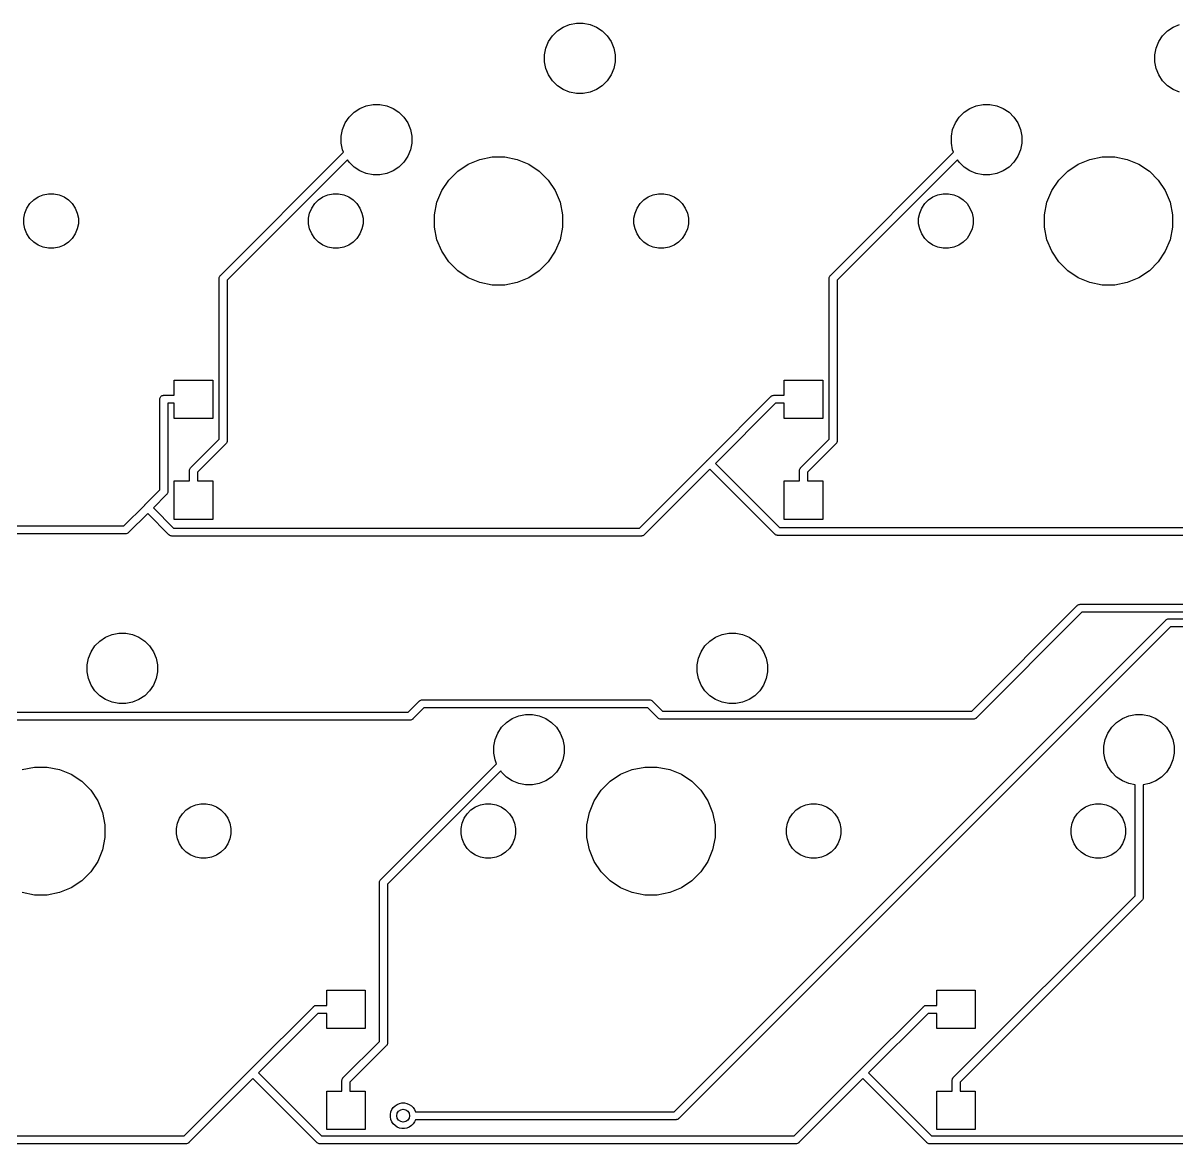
# Model space of a CAD drawing. Extents: x 0.4 to 23, y -16.1 to -0.4.
# Drawn here: x 9.072 to 10.49, y -4.322 to -2.944 of the extents above; entities that cross this region are included whole.
import ezdxf

# ---------------------------------------------------------------- set-up
doc = ezdxf.new("R2010")
doc.units = 0
doc.header["$MEASUREMENT"] = 0
doc.layers.add('BLACK', color=7, linetype='CONTINUOUS')

msp = doc.modelspace()

# ---------------------------------------------------------------- linework, layer by layer
at = {"layer": 'BLACK', "linetype": 'CONTINUOUS'}
for p, q in [((9.72865, -2.95386), (9.73575, -2.94912)), ((9.73575, -2.94912), (9.74363, -2.94586)), ((9.74363, -2.94586), (9.75199, -2.94419)), ((9.75199, -2.94419), (9.76053, -2.94419)), ((9.76053, -2.94419), (9.76889, -2.94586)), ((9.76889, -2.94586), (9.77677, -2.94912)), ((9.77677, -2.94912), (9.78387, -2.95386)), ((10.4787, -2.95386), (10.4857, -2.94912)), ((10.4857, -2.94912), (10.4936, -2.94586)), ((9.71788, -2.96699), (9.72262, -2.95989)), ((9.72262, -2.95989), (9.72865, -2.95386)), ((9.78387, -2.95386), (9.7899, -2.95989)), ((9.7899, -2.95989), (9.79464, -2.96699)), ((10.4679, -2.96699), (10.4726, -2.95989)), ((10.4726, -2.95989), (10.4787, -2.95386)), ((9.71295, -2.98323), (9.71462, -2.97487)), ((9.71462, -2.97487), (9.71788, -2.96699)), ((9.79464, -2.96699), (9.7979, -2.97487)), ((9.7979, -2.97487), (9.79957, -2.98323)), ((10.463, -2.98323), (10.4646, -2.97487)), ((10.4646, -2.97487), (10.4679, -2.96699)), ((9.71295, -2.99177), (9.71295, -2.98323)), ((9.71462, -3.00013), (9.71295, -2.99177)), ((9.79957, -2.99177), (9.7979, -3.00013)), ((9.79957, -2.98323), (9.79957, -2.99177)), ((10.463, -2.99177), (10.463, -2.98323)), ((10.4646, -3.00013), (10.463, -2.99177)), ((9.71788, -3.00801), (9.71462, -3.00013)), ((9.7979, -3.00013), (9.79464, -3.00801)), ((10.4679, -3.00801), (10.4646, -3.00013)), ((9.72262, -3.01511), (9.71788, -3.00801)), ((9.72865, -3.02114), (9.72262, -3.01511)), ((9.73575, -3.02588), (9.72865, -3.02114)), ((9.78387, -3.02114), (9.77677, -3.02588)), ((9.7899, -3.01511), (9.78387, -3.02114)), ((9.79464, -3.00801), (9.7899, -3.01511)), ((10.4726, -3.01511), (10.4679, -3.00801)), ((10.4787, -3.02114), (10.4726, -3.01511)), ((10.4857, -3.02588), (10.4787, -3.02114)), ((9.74363, -3.02914), (9.73575, -3.02588)), ((9.75199, -3.03081), (9.74363, -3.02914)), ((9.76053, -3.03081), (9.75199, -3.03081)), ((9.76889, -3.02914), (9.76053, -3.03081)), ((9.77677, -3.02588), (9.76889, -3.02914)), ((10.4936, -3.02914), (10.4857, -3.02588)), ((9.47865, -3.05386), (9.48575, -3.04912)), ((9.48575, -3.04912), (9.49363, -3.04586)), ((9.49363, -3.04586), (9.50199, -3.04419)), ((9.50199, -3.04419), (9.51053, -3.04419)), ((9.51053, -3.04419), (9.51889, -3.04586)), ((9.51889, -3.04586), (9.52677, -3.04912)), ((9.52677, -3.04912), (9.53387, -3.05386)), ((10.2287, -3.05386), (10.2357, -3.04912)), ((10.2357, -3.04912), (10.2436, -3.04586)), ((10.2436, -3.04586), (10.252, -3.04419)), ((10.252, -3.04419), (10.2605, -3.04419)), ((10.2605, -3.04419), (10.2689, -3.04586)), ((10.2689, -3.04586), (10.2768, -3.04912)), ((10.2768, -3.04912), (10.2839, -3.05386)), ((9.46788, -3.06699), (9.47262, -3.05989)), ((9.47262, -3.05989), (9.47865, -3.05386)), ((9.53387, -3.05386), (9.5399, -3.05989)), ((9.5399, -3.05989), (9.54464, -3.06699)), ((10.2179, -3.06699), (10.2226, -3.05989)), ((10.2226, -3.05989), (10.2287, -3.05386)), ((10.2839, -3.05386), (10.2899, -3.05989)), ((10.2899, -3.05989), (10.2946, -3.06699)), ((9.46295, -3.08323), (9.46462, -3.07487)), ((9.46462, -3.07487), (9.46788, -3.06699)), ((9.54464, -3.06699), (9.5479, -3.07487)), ((9.5479, -3.07487), (9.54957, -3.08323)), ((10.213, -3.08323), (10.2146, -3.07487)), ((10.2146, -3.07487), (10.2179, -3.06699)), ((10.2946, -3.06699), (10.2979, -3.07487)), ((10.2979, -3.07487), (10.2996, -3.08323)), ((9.46295, -3.09177), (9.46295, -3.08323)), ((9.46462, -3.10013), (9.46295, -3.09177)), ((9.54957, -3.09177), (9.5479, -3.10013)), ((9.54957, -3.08323), (9.54957, -3.09177)), ((10.213, -3.09177), (10.213, -3.08323)), ((10.2146, -3.10013), (10.213, -3.09177)), ((10.2996, -3.09177), (10.2979, -3.10013)), ((10.2996, -3.08323), (10.2996, -3.09177)), ((9.31438, -3.25442), (9.4658, -3.103)), ((9.4658, -3.103), (9.46462, -3.10013)), ((9.5479, -3.10013), (9.54464, -3.10801)), ((10.0644, -3.25442), (10.2158, -3.103)), ((10.2158, -3.103), (10.2146, -3.10013)), ((10.2979, -3.10013), (10.2946, -3.10801)), ((9.47062, -3.11211), (9.32261, -3.26011)), ((9.47262, -3.11511), (9.47062, -3.11211)), ((9.47865, -3.12114), (9.47262, -3.11511)), ((9.5399, -3.11511), (9.53387, -3.12114)), ((9.54464, -3.10801), (9.5399, -3.11511)), ((9.60607, -3.12634), (9.61896, -3.11772)), ((9.61896, -3.11772), (9.63329, -3.11179)), ((9.63329, -3.11179), (9.6485, -3.10876)), ((9.6485, -3.10876), (9.66402, -3.10876)), ((9.66402, -3.10876), (9.67923, -3.11179)), ((9.67923, -3.11179), (9.69356, -3.11772)), ((9.69356, -3.11772), (9.70645, -3.12634)), ((10.2206, -3.11211), (10.0726, -3.26011)), ((10.2226, -3.11511), (10.2206, -3.11211)), ((10.2287, -3.12114), (10.2226, -3.11511)), ((10.2899, -3.11511), (10.2839, -3.12114)), ((10.2946, -3.10801), (10.2899, -3.11511)), ((10.3561, -3.12634), (10.369, -3.11772)), ((10.369, -3.11772), (10.3833, -3.11179)), ((10.3833, -3.11179), (10.3985, -3.10876)), ((10.3985, -3.10876), (10.414, -3.10876)), ((10.414, -3.10876), (10.4292, -3.11179)), ((10.4292, -3.11179), (10.4436, -3.11772)), ((10.4436, -3.11772), (10.4565, -3.12634)), ((9.48575, -3.12588), (9.47865, -3.12114)), ((9.49363, -3.12914), (9.48575, -3.12588)), ((9.50199, -3.13081), (9.49363, -3.12914)), ((9.51053, -3.13081), (9.50199, -3.13081)), ((9.51889, -3.12914), (9.51053, -3.13081)), ((9.52677, -3.12588), (9.51889, -3.12914)), ((9.53387, -3.12114), (9.52677, -3.12588)), ((9.5951, -3.13731), (9.60607, -3.12634)), ((9.70645, -3.12634), (9.71742, -3.13731)), ((10.2357, -3.12588), (10.2287, -3.12114)), ((10.2436, -3.12914), (10.2357, -3.12588)), ((10.252, -3.13081), (10.2436, -3.12914)), ((10.2605, -3.13081), (10.252, -3.13081)), ((10.2689, -3.12914), (10.2605, -3.13081)), ((10.2768, -3.12588), (10.2689, -3.12914)), ((10.2839, -3.12114), (10.2768, -3.12588)), ((10.3451, -3.13731), (10.3561, -3.12634)), ((10.4565, -3.12634), (10.4674, -3.13731)), ((9.58648, -3.1502), (9.5951, -3.13731)), ((9.71742, -3.13731), (9.72604, -3.1502)), ((10.3365, -3.1502), (10.3451, -3.13731)), ((10.4674, -3.13731), (10.476, -3.1502)), ((9.08027, -3.16617), (9.08493, -3.16151)), ((9.08493, -3.16151), (9.09041, -3.15784)), ((9.09041, -3.15784), (9.0965, -3.15532)), ((9.0965, -3.15532), (9.10296, -3.15404)), ((9.10296, -3.15404), (9.10956, -3.15404)), ((9.10956, -3.15404), (9.11602, -3.15532)), ((9.11602, -3.15532), (9.12211, -3.15784)), ((9.12211, -3.15784), (9.12759, -3.16151)), ((9.12759, -3.16151), (9.13225, -3.16617)), ((9.43027, -3.16617), (9.43493, -3.16151)), ((9.43493, -3.16151), (9.44041, -3.15784)), ((9.44041, -3.15784), (9.4465, -3.15532)), ((9.4465, -3.15532), (9.45296, -3.15404)), ((9.45296, -3.15404), (9.45956, -3.15404)), ((9.45956, -3.15404), (9.46602, -3.15532)), ((9.46602, -3.15532), (9.47211, -3.15784)), ((9.47211, -3.15784), (9.47759, -3.16151)), ((9.47759, -3.16151), (9.48225, -3.16617)), ((9.58055, -3.16453), (9.58648, -3.1502)), ((9.72604, -3.1502), (9.73197, -3.16453)), ((9.83027, -3.16617), (9.83493, -3.16151)), ((9.83493, -3.16151), (9.84041, -3.15784)), ((9.84041, -3.15784), (9.8465, -3.15532)), ((9.8465, -3.15532), (9.85296, -3.15404)), ((9.85296, -3.15404), (9.85956, -3.15404)), ((9.85956, -3.15404), (9.86602, -3.15532)), ((9.86602, -3.15532), (9.87211, -3.15784)), ((9.87211, -3.15784), (9.87759, -3.16151)), ((9.87759, -3.16151), (9.88225, -3.16617)), ((10.1803, -3.16617), (10.1849, -3.16151)), ((10.1849, -3.16151), (10.1904, -3.15784)), ((10.1904, -3.15784), (10.1965, -3.15532)), ((10.1965, -3.15532), (10.203, -3.15404)), ((10.203, -3.15404), (10.2096, -3.15404)), ((10.2096, -3.15404), (10.216, -3.15532)), ((10.216, -3.15532), (10.2221, -3.15784)), ((10.2221, -3.15784), (10.2276, -3.16151)), ((10.2276, -3.16151), (10.2323, -3.16617)), ((10.3305, -3.16453), (10.3365, -3.1502)), ((10.476, -3.1502), (10.482, -3.16453)), ((9.07408, -3.17774), (9.0766, -3.17165)), ((9.0766, -3.17165), (9.08027, -3.16617)), ((9.13225, -3.16617), (9.13592, -3.17165)), ((9.13592, -3.17165), (9.13844, -3.17774)), ((9.42408, -3.17774), (9.4266, -3.17165)), ((9.4266, -3.17165), (9.43027, -3.16617)), ((9.48225, -3.16617), (9.48592, -3.17165)), ((9.48592, -3.17165), (9.48844, -3.17774)), ((9.57752, -3.17974), (9.58055, -3.16453)), ((9.73197, -3.16453), (9.735, -3.17974)), ((9.82408, -3.17774), (9.8266, -3.17165)), ((9.8266, -3.17165), (9.83027, -3.16617)), ((9.88225, -3.16617), (9.88592, -3.17165)), ((9.88592, -3.17165), (9.88844, -3.17774)), ((10.1741, -3.17774), (10.1766, -3.17165)), ((10.1766, -3.17165), (10.1803, -3.16617)), ((10.2323, -3.16617), (10.2359, -3.17165)), ((10.2359, -3.17165), (10.2384, -3.17774)), ((10.3275, -3.17974), (10.3305, -3.16453)), ((10.482, -3.16453), (10.485, -3.17974)), ((9.0728, -3.1842), (9.07408, -3.17774)), ((9.0728, -3.1908), (9.0728, -3.1842)), ((9.07408, -3.19726), (9.0728, -3.1908)), ((9.13844, -3.17774), (9.13972, -3.1842)), ((9.13972, -3.1908), (9.13844, -3.19726)), ((9.13972, -3.1842), (9.13972, -3.1908)), ((9.4228, -3.1842), (9.42408, -3.17774)), ((9.4228, -3.1908), (9.4228, -3.1842)), ((9.42408, -3.19726), (9.4228, -3.1908)), ((9.48844, -3.17774), (9.48972, -3.1842)), ((9.48972, -3.1908), (9.48844, -3.19726)), ((9.48972, -3.1842), (9.48972, -3.1908)), ((9.57752, -3.19526), (9.57752, -3.17974)), ((9.735, -3.17974), (9.735, -3.19526)), ((9.8228, -3.1842), (9.82408, -3.17774)), ((9.8228, -3.1908), (9.8228, -3.1842)), ((9.82408, -3.19726), (9.8228, -3.1908)), ((9.88844, -3.17774), (9.88972, -3.1842)), ((9.88972, -3.1908), (9.88844, -3.19726)), ((9.88972, -3.1842), (9.88972, -3.1908)), ((10.1728, -3.1842), (10.1741, -3.17774)), ((10.1728, -3.1908), (10.1728, -3.1842)), ((10.1741, -3.19726), (10.1728, -3.1908)), ((10.2384, -3.17774), (10.2397, -3.1842)), ((10.2397, -3.1908), (10.2384, -3.19726)), ((10.2397, -3.1842), (10.2397, -3.1908)), ((10.3275, -3.19526), (10.3275, -3.17974)), ((10.485, -3.17974), (10.485, -3.19526)), ((9.0766, -3.20335), (9.07408, -3.19726)), ((9.08027, -3.20883), (9.0766, -3.20335)), ((9.13592, -3.20335), (9.13225, -3.20883)), ((9.13844, -3.19726), (9.13592, -3.20335)), ((9.4266, -3.20335), (9.42408, -3.19726)), ((9.43027, -3.20883), (9.4266, -3.20335)), ((9.48592, -3.20335), (9.48225, -3.20883)), ((9.48844, -3.19726), (9.48592, -3.20335)), ((9.58055, -3.21047), (9.57752, -3.19526)), ((9.735, -3.19526), (9.73197, -3.21047)), ((9.8266, -3.20335), (9.82408, -3.19726)), ((9.83027, -3.20883), (9.8266, -3.20335)), ((9.88592, -3.20335), (9.88225, -3.20883)), ((9.88844, -3.19726), (9.88592, -3.20335)), ((10.1766, -3.20335), (10.1741, -3.19726)), ((10.1803, -3.20883), (10.1766, -3.20335)), ((10.2359, -3.20335), (10.2323, -3.20883)), ((10.2384, -3.19726), (10.2359, -3.20335)), ((10.3305, -3.21047), (10.3275, -3.19526)), ((10.485, -3.19526), (10.482, -3.21047)), ((9.08493, -3.21349), (9.08027, -3.20883)), ((9.09041, -3.21716), (9.08493, -3.21349)), ((9.0965, -3.21968), (9.09041, -3.21716)), ((9.10296, -3.22096), (9.0965, -3.21968)), ((9.11602, -3.21968), (9.10956, -3.22096)), ((9.12211, -3.21716), (9.11602, -3.21968)), ((9.12759, -3.21349), (9.12211, -3.21716)), ((9.13225, -3.20883), (9.12759, -3.21349)), ((9.43493, -3.21349), (9.43027, -3.20883)), ((9.44041, -3.21716), (9.43493, -3.21349)), ((9.4465, -3.21968), (9.44041, -3.21716)), ((9.45296, -3.22096), (9.4465, -3.21968)), ((9.46602, -3.21968), (9.45956, -3.22096)), ((9.47211, -3.21716), (9.46602, -3.21968)), ((9.47759, -3.21349), (9.47211, -3.21716)), ((9.48225, -3.20883), (9.47759, -3.21349)), ((9.58648, -3.2248), (9.58055, -3.21047)), ((9.73197, -3.21047), (9.72604, -3.2248)), ((9.83493, -3.21349), (9.83027, -3.20883)), ((9.84041, -3.21716), (9.83493, -3.21349)), ((9.8465, -3.21968), (9.84041, -3.21716)), ((9.85296, -3.22096), (9.8465, -3.21968)), ((9.86602, -3.21968), (9.85956, -3.22096)), ((9.87211, -3.21716), (9.86602, -3.21968)), ((9.87759, -3.21349), (9.87211, -3.21716)), ((9.88225, -3.20883), (9.87759, -3.21349)), ((10.1849, -3.21349), (10.1803, -3.20883)), ((10.1904, -3.21716), (10.1849, -3.21349)), ((10.1965, -3.21968), (10.1904, -3.21716)), ((10.203, -3.22096), (10.1965, -3.21968)), ((10.216, -3.21968), (10.2096, -3.22096)), ((10.2221, -3.21716), (10.216, -3.21968)), ((10.2276, -3.21349), (10.2221, -3.21716)), ((10.2323, -3.20883), (10.2276, -3.21349)), ((10.3365, -3.2248), (10.3305, -3.21047)), ((10.482, -3.21047), (10.476, -3.2248)), ((9.10956, -3.22096), (9.10296, -3.22096)), ((9.45956, -3.22096), (9.45296, -3.22096)), ((9.5951, -3.23769), (9.58648, -3.2248)), ((9.72604, -3.2248), (9.71742, -3.23769)), ((9.85956, -3.22096), (9.85296, -3.22096)), ((10.2096, -3.22096), (10.203, -3.22096)), ((10.3451, -3.23769), (10.3365, -3.2248)), ((10.476, -3.2248), (10.4674, -3.23769)), ((9.60607, -3.24866), (9.5951, -3.23769)), ((9.71742, -3.23769), (9.70645, -3.24866)), ((10.3561, -3.24866), (10.3451, -3.23769)), ((10.4674, -3.23769), (10.4565, -3.24866)), ((9.31274, -3.25807), (9.31284, -3.25711)), ((9.31277, -3.25832), (9.31274, -3.25807)), ((9.31277, -3.45586), (9.31277, -3.25832)), ((9.31284, -3.25711), (9.31312, -3.25618)), ((9.31312, -3.25618), (9.31358, -3.25533)), ((9.31358, -3.25533), (9.31404, -3.25477)), ((9.31404, -3.25477), (9.31419, -3.25458)), ((9.31404, -3.25477), (9.31404, -3.25477)), ((9.31419, -3.25458), (9.31438, -3.25442)), ((9.32261, -3.26011), (9.32261, -3.45766)), ((9.61896, -3.25728), (9.60607, -3.24866)), ((9.63329, -3.26321), (9.61896, -3.25728)), ((9.69356, -3.25728), (9.67923, -3.26321)), ((9.70645, -3.24866), (9.69356, -3.25728)), ((10.0627, -3.25807), (10.0628, -3.25711)), ((10.0628, -3.25832), (10.0627, -3.25807)), ((10.0628, -3.25711), (10.0631, -3.25618)), ((10.0628, -3.45586), (10.0628, -3.25832)), ((10.0631, -3.25618), (10.0636, -3.25533)), ((10.0636, -3.25533), (10.064, -3.25477)), ((10.064, -3.25477), (10.0642, -3.25458)), ((10.064, -3.25477), (10.064, -3.25477)), ((10.0642, -3.25458), (10.0644, -3.25442)), ((10.0726, -3.26011), (10.0726, -3.45766)), ((10.369, -3.25728), (10.3561, -3.24866)), ((10.3833, -3.26321), (10.369, -3.25728)), ((10.4436, -3.25728), (10.4292, -3.26321)), ((10.4565, -3.24866), (10.4436, -3.25728)), ((9.6485, -3.26624), (9.63329, -3.26321)), ((9.66402, -3.26624), (9.6485, -3.26624)), ((9.67923, -3.26321), (9.66402, -3.26624)), ((10.3985, -3.26624), (10.3833, -3.26321)), ((10.414, -3.26624), (10.3985, -3.26624)), ((10.4292, -3.26321), (10.414, -3.26624)), ((9.25764, -3.40182), (9.25764, -3.38312)), ((9.25764, -3.38312), (9.30488, -3.38312)), ((9.30488, -3.38312), (9.30488, -3.43036)), ((10.0076, -3.40182), (10.0076, -3.38312)), ((10.0076, -3.38312), (10.0549, -3.38312)), ((10.0549, -3.38312), (10.0549, -3.43036)), ((9.24026, -3.40485), (9.24072, -3.40399)), ((9.24072, -3.40399), (9.24133, -3.40324)), ((9.24133, -3.40324), (9.24208, -3.40263)), ((9.24208, -3.40263), (9.24294, -3.40217)), ((9.24294, -3.40217), (9.24387, -3.40189)), ((9.24387, -3.40189), (9.24459, -3.40182)), ((9.24459, -3.40182), (9.24483, -3.4018)), ((9.24483, -3.4018), (9.24507, -3.40182)), ((9.24507, -3.40182), (9.25764, -3.40182)), ((9.91277, -3.48185), (9.99118, -3.40343)), ((9.99118, -3.40343), (9.99133, -3.40324)), ((9.99133, -3.40324), (9.99152, -3.40309)), ((9.99152, -3.40309), (9.99208, -3.40263)), ((9.99208, -3.40263), (9.99294, -3.40217)), ((9.99294, -3.40217), (9.99387, -3.40189)), ((9.99387, -3.40189), (9.99459, -3.40182)), ((9.99459, -3.40182), (9.99483, -3.4018)), ((9.99459, -3.40182), (9.99459, -3.40182)), ((9.99483, -3.4018), (9.99507, -3.40182)), ((9.99507, -3.40182), (10.0076, -3.40182)), ((9.23989, -3.40674), (9.23998, -3.40578)), ((9.23991, -3.40698), (9.23989, -3.40674)), ((9.23991, -3.5181), (9.23991, -3.40698)), ((9.23998, -3.40578), (9.24026, -3.40485)), ((9.25764, -3.41166), (9.24975, -3.41166)), ((9.24975, -3.41166), (9.24975, -3.5199)), ((9.25764, -3.43036), (9.25764, -3.41166)), ((9.99687, -3.41166), (9.92303, -3.4855)), ((10.0076, -3.41166), (9.99687, -3.41166)), ((10.0076, -3.43036), (10.0076, -3.41166)), ((9.30488, -3.43036), (9.25764, -3.43036)), ((10.0549, -3.43036), (10.0076, -3.43036)), ((9.27795, -3.49068), (9.31277, -3.45586)), ((9.3218, -3.46064), (9.32134, -3.46121)), ((9.32226, -3.45979), (9.3218, -3.46064)), ((9.32234, -3.45953), (9.32226, -3.45979)), ((9.32254, -3.45886), (9.32234, -3.45953)), ((9.32261, -3.45814), (9.32254, -3.45886)), ((9.32261, -3.45766), (9.32263, -3.4579)), ((9.32263, -3.4579), (9.32261, -3.45814)), ((9.32261, -3.45814), (9.32261, -3.45814)), ((10.028, -3.49068), (10.0628, -3.45586)), ((10.0718, -3.46064), (10.0713, -3.46121)), ((10.0723, -3.45979), (10.0718, -3.46064)), ((10.0725, -3.45886), (10.0723, -3.45953)), ((10.0723, -3.45953), (10.0723, -3.45979)), ((10.0726, -3.45814), (10.0725, -3.45886)), ((10.0726, -3.45766), (10.0726, -3.4579)), ((10.0726, -3.4579), (10.0726, -3.45814)), ((10.0726, -3.45814), (10.0726, -3.45814)), ((9.321, -3.46155), (9.28618, -3.49637)), ((9.32119, -3.46139), (9.321, -3.46155)), ((9.32134, -3.46121), (9.32119, -3.46139)), ((10.071, -3.46155), (10.0362, -3.49637)), ((10.0712, -3.46139), (10.071, -3.46155)), ((10.0713, -3.46121), (10.0712, -3.46139)), ((9.82965, -3.56496), (9.91242, -3.48219)), ((9.91242, -3.48219), (9.91258, -3.482)), ((9.91258, -3.482), (9.91277, -3.48185)), ((9.92303, -3.4855), (10.0017, -3.56415)), ((9.27631, -3.49433), (9.27641, -3.49336)), ((9.27634, -3.49457), (9.27631, -3.49433)), ((9.27634, -3.50713), (9.27634, -3.49457)), ((9.27641, -3.49336), (9.27669, -3.49243)), ((9.27669, -3.49243), (9.27715, -3.49158)), ((9.27715, -3.49158), (9.27761, -3.49102)), ((9.27761, -3.49102), (9.27776, -3.49083)), ((9.27761, -3.49102), (9.27761, -3.49102)), ((9.27776, -3.49083), (9.27795, -3.49068)), ((9.28618, -3.49637), (9.28618, -3.50713)), ((9.91607, -3.49246), (9.83534, -3.57319)), ((9.996, -3.57238), (9.91607, -3.49246)), ((10.0263, -3.49433), (10.0264, -3.49336)), ((10.0263, -3.49457), (10.0263, -3.49433)), ((10.0263, -3.50713), (10.0263, -3.49457)), ((10.0264, -3.49336), (10.0267, -3.49243)), ((10.0267, -3.49243), (10.0271, -3.49158)), ((10.0271, -3.49158), (10.0276, -3.49102)), ((10.0276, -3.49102), (10.0278, -3.49083)), ((10.0276, -3.49102), (10.0276, -3.49102)), ((10.0278, -3.49083), (10.028, -3.49068)), ((10.0362, -3.49637), (10.0362, -3.50713)), ((9.25764, -3.55438), (9.25764, -3.50713)), ((9.25764, -3.50713), (9.27634, -3.50713)), ((9.28618, -3.50713), (9.30488, -3.50713)), ((9.30488, -3.50713), (9.30488, -3.55438)), ((10.0076, -3.55438), (10.0076, -3.50713)), ((10.0076, -3.50713), (10.0263, -3.50713)), ((10.0362, -3.50713), (10.0549, -3.50713)), ((10.0549, -3.50713), (10.0549, -3.55438)), ((9.22165, -3.53636), (9.23991, -3.5181)), ((9.24814, -3.52379), (9.23192, -3.54002)), ((9.24833, -3.52364), (9.24814, -3.52379)), ((9.24854, -3.52338), (9.24833, -3.52364)), ((9.24894, -3.52289), (9.24854, -3.52338)), ((9.2494, -3.52203), (9.24894, -3.52289)), ((9.24942, -3.52197), (9.2494, -3.52203)), ((9.24968, -3.52111), (9.24942, -3.52197)), ((9.24975, -3.52038), (9.24968, -3.52111)), ((9.24975, -3.5199), (9.24978, -3.52014)), ((9.24978, -3.52014), (9.24975, -3.52038)), ((9.24975, -3.52038), (9.24975, -3.52038)), ((9.19564, -3.56237), (9.22131, -3.53671)), ((9.22131, -3.53671), (9.22146, -3.53652)), ((9.22146, -3.53652), (9.22165, -3.53637)), ((9.22165, -3.53637), (9.22165, -3.53636)), ((9.22165, -3.53637), (9.22165, -3.53637)), ((9.23192, -3.54002), (9.25686, -3.56496)), ((9.22496, -3.54698), (9.20133, -3.5706)), ((9.25117, -3.57319), (9.22496, -3.54698)), ((9.30488, -3.55438), (9.25764, -3.55438)), ((10.0549, -3.55438), (10.0076, -3.55438)), ((9.19744, -3.57222), (8.50248, -3.57222)), ((8.50427, -3.56237), (9.19564, -3.56237)), ((9.19768, -3.57224), (9.19744, -3.57222)), ((9.19792, -3.57222), (9.19768, -3.57224)), ((9.19864, -3.57215), (9.19792, -3.57222)), ((9.19792, -3.57222), (9.19792, -3.57222)), ((9.19957, -3.57186), (9.19864, -3.57215)), ((9.20042, -3.57141), (9.19957, -3.57186)), ((9.20117, -3.57079), (9.20042, -3.57141)), ((9.20133, -3.5706), (9.20117, -3.57079)), ((9.25132, -3.57337), (9.25117, -3.57319)), ((9.25151, -3.57353), (9.25132, -3.57337)), ((9.25207, -3.57399), (9.25151, -3.57353)), ((9.25219, -3.57405), (9.25207, -3.57399)), ((9.25293, -3.57445), (9.25219, -3.57405)), ((9.25385, -3.57473), (9.25293, -3.57445)), ((9.25686, -3.56496), (9.82965, -3.56496)), ((9.83359, -3.57445), (9.83266, -3.57473)), ((9.83444, -3.57399), (9.83359, -3.57445)), ((9.83519, -3.57337), (9.83444, -3.57399)), ((9.83534, -3.57319), (9.83519, -3.57337)), ((9.99615, -3.57257), (9.996, -3.57238)), ((9.99634, -3.57272), (9.99615, -3.57257)), ((9.99667, -3.57299), (9.99634, -3.57272)), ((9.99634, -3.57272), (9.99634, -3.57272)), ((9.9969, -3.57318), (9.99667, -3.57299)), ((9.99776, -3.57364), (9.9969, -3.57318)), ((9.99868, -3.57392), (9.99776, -3.57364)), ((9.99941, -3.57399), (9.99868, -3.57392)), ((9.99965, -3.57402), (9.99941, -3.57399)), ((9.99941, -3.57399), (9.99941, -3.57399)), ((9.99989, -3.57399), (9.99965, -3.57402)), ((10.7337, -3.57399), (9.99989, -3.57399)), ((10.0017, -3.56415), (10.7319, -3.56415)), ((9.25458, -3.5748), (9.25385, -3.57473)), ((9.25482, -3.57482), (9.25458, -3.5748)), ((9.25458, -3.5748), (9.25458, -3.5748)), ((9.25506, -3.5748), (9.25482, -3.57482)), ((9.83145, -3.5748), (9.25506, -3.5748)), ((9.83169, -3.57482), (9.83145, -3.5748)), ((9.83193, -3.5748), (9.83169, -3.57482)), ((9.83266, -3.57473), (9.83193, -3.5748)), ((9.83193, -3.5748), (9.83193, -3.5748)), ((10.3682, -3.66), (10.3687, -3.65954)), ((10.3687, -3.65954), (10.3696, -3.65908)), ((10.3696, -3.65908), (10.3705, -3.6588)), ((10.3705, -3.6588), (10.3712, -3.65873)), ((10.3712, -3.65873), (10.3715, -3.65871)), ((10.3712, -3.65873), (10.3712, -3.65873)), ((10.3715, -3.65871), (10.3717, -3.65873)), ((10.3717, -3.65873), (11.211, -3.65873)), ((10.2381, -3.79007), (10.3678, -3.66034)), ((10.3735, -3.66857), (10.2438, -3.7983)), ((10.3678, -3.66034), (10.368, -3.66016)), ((10.368, -3.66016), (10.3682, -3.66)), ((11.2128, -3.66857), (10.3735, -3.66857)), ((9.87221, -4.2825), (10.4766, -3.67807)), ((10.4823, -3.6863), (9.87789, -4.29073)), ((10.4766, -3.67807), (10.4768, -3.67789)), ((10.4768, -3.67789), (10.477, -3.67773)), ((10.477, -3.67773), (10.4775, -3.67727)), ((10.477, -3.67773), (10.477, -3.67773)), ((10.4775, -3.67727), (10.4784, -3.67681)), ((10.4775, -3.67727), (10.4775, -3.67727)), ((10.4775, -3.67727), (10.4775, -3.67727)), ((10.4784, -3.67681), (10.4793, -3.67653)), ((10.4793, -3.67653), (10.48, -3.67646)), ((10.48, -3.67646), (10.4803, -3.67644)), ((10.48, -3.67646), (10.48, -3.67646)), ((10.4803, -3.67644), (10.4805, -3.67646)), ((10.4805, -3.67646), (11.2183, -3.67646)), ((11.2201, -3.6863), (10.4823, -3.6863)), ((9.16613, -3.70386), (9.17323, -3.69912)), ((9.17323, -3.69912), (9.18111, -3.69586)), ((9.18111, -3.69586), (9.18947, -3.69419)), ((9.18947, -3.69419), (9.19801, -3.69419)), ((9.19801, -3.69419), (9.20637, -3.69586)), ((9.20637, -3.69586), (9.21425, -3.69912)), ((9.21425, -3.69912), (9.22135, -3.70386)), ((9.91613, -3.70386), (9.92323, -3.69912)), ((9.92323, -3.69912), (9.93111, -3.69586)), ((9.93111, -3.69586), (9.93947, -3.69419)), ((9.93947, -3.69419), (9.94801, -3.69419)), ((9.94801, -3.69419), (9.95637, -3.69586)), ((9.95637, -3.69586), (9.96425, -3.69912)), ((9.96425, -3.69912), (9.97135, -3.70386)), ((9.15536, -3.71699), (9.1601, -3.70989)), ((9.1601, -3.70989), (9.16613, -3.70386)), ((9.22135, -3.70386), (9.22738, -3.70989)), ((9.22738, -3.70989), (9.23212, -3.71699)), ((9.90536, -3.71699), (9.9101, -3.70989)), ((9.9101, -3.70989), (9.91613, -3.70386)), ((9.97135, -3.70386), (9.97738, -3.70989)), ((9.97738, -3.70989), (9.98212, -3.71699)), ((9.15043, -3.73323), (9.1521, -3.72487)), ((9.1521, -3.72487), (9.15536, -3.71699)), ((9.23212, -3.71699), (9.23538, -3.72487)), ((9.23538, -3.72487), (9.23705, -3.73323)), ((9.90043, -3.73323), (9.9021, -3.72487)), ((9.9021, -3.72487), (9.90536, -3.71699)), ((9.98212, -3.71699), (9.98538, -3.72487)), ((9.98538, -3.72487), (9.98705, -3.73323)), ((9.15043, -3.74177), (9.15043, -3.73323)), ((9.1521, -3.75013), (9.15043, -3.74177)), ((9.23705, -3.74177), (9.23538, -3.75013)), ((9.23705, -3.73323), (9.23705, -3.74177)), ((9.90043, -3.74177), (9.90043, -3.73323)), ((9.9021, -3.75013), (9.90043, -3.74177)), ((9.98705, -3.74177), (9.98538, -3.75013)), ((9.98705, -3.73323), (9.98705, -3.74177)), ((9.15536, -3.75801), (9.1521, -3.75013)), ((9.1601, -3.76511), (9.15536, -3.75801)), ((9.23212, -3.75801), (9.22738, -3.76511)), ((9.23538, -3.75013), (9.23212, -3.75801)), ((9.90536, -3.75801), (9.9021, -3.75013)), ((9.9101, -3.76511), (9.90536, -3.75801)), ((9.98212, -3.75801), (9.97738, -3.76511)), ((9.98538, -3.75013), (9.98212, -3.75801)), ((9.16613, -3.77114), (9.1601, -3.76511)), ((9.17323, -3.77588), (9.16613, -3.77114)), ((9.22135, -3.77114), (9.21425, -3.77588)), ((9.22738, -3.76511), (9.22135, -3.77114)), ((9.91613, -3.77114), (9.9101, -3.76511)), ((9.92323, -3.77588), (9.91613, -3.77114)), ((9.97135, -3.77114), (9.96425, -3.77588)), ((9.97738, -3.76511), (9.97135, -3.77114)), ((9.18111, -3.77914), (9.17323, -3.77588)), ((9.18947, -3.78081), (9.18111, -3.77914)), ((9.19801, -3.78081), (9.18947, -3.78081)), ((9.20637, -3.77914), (9.19801, -3.78081)), ((9.21425, -3.77588), (9.20637, -3.77914)), ((9.54527, -3.79146), (9.55889, -3.77784)), ((9.56458, -3.78607), (9.55096, -3.79969)), ((9.55889, -3.77784), (9.55905, -3.77765)), ((9.55905, -3.77765), (9.55923, -3.7775)), ((9.55923, -3.7775), (9.5598, -3.77703)), ((9.55923, -3.7775), (9.55923, -3.7775)), ((9.5598, -3.77703), (9.56065, -3.77658)), ((9.5598, -3.77703), (9.5598, -3.77703)), ((9.5598, -3.77703), (9.5598, -3.77703)), ((9.56065, -3.77658), (9.56158, -3.7763)), ((9.56158, -3.7763), (9.5623, -3.77622)), ((9.5623, -3.77622), (9.56254, -3.7762)), ((9.5623, -3.77622), (9.5623, -3.77622)), ((9.56254, -3.7762), (9.56278, -3.77622)), ((9.56278, -3.77622), (9.84169, -3.77622)), ((9.83989, -3.78607), (9.56458, -3.78607)), ((9.85213, -3.79831), (9.83989, -3.78607)), ((9.84169, -3.77622), (9.84193, -3.7762)), ((9.84193, -3.7762), (9.84217, -3.77622)), ((9.84217, -3.77622), (9.84217, -3.77622)), ((9.84217, -3.77622), (9.8429, -3.7763)), ((9.8429, -3.7763), (9.84383, -3.77658)), ((9.84383, -3.77658), (9.84468, -3.77703)), ((9.84468, -3.77703), (9.84543, -3.77765)), ((9.84543, -3.77765), (9.84558, -3.77784)), ((9.84558, -3.77784), (9.85782, -3.79007)), ((9.93111, -3.77914), (9.92323, -3.77588)), ((9.93947, -3.78081), (9.93111, -3.77914)), ((9.94801, -3.78081), (9.93947, -3.78081)), ((9.95637, -3.77914), (9.94801, -3.78081)), ((9.96425, -3.77588), (9.95637, -3.77914)), ((9.54707, -3.8013), (9.03697, -3.8013)), ((9.03877, -3.79146), (9.54527, -3.79146)), ((9.54731, -3.80132), (9.54707, -3.8013)), ((9.54755, -3.8013), (9.54731, -3.80132)), ((9.54828, -3.80123), (9.54755, -3.8013)), ((9.54755, -3.8013), (9.54755, -3.8013)), ((9.5492, -3.80095), (9.54828, -3.80123)), ((9.55006, -3.80049), (9.5492, -3.80095)), ((9.55081, -3.79987), (9.55006, -3.80049)), ((9.55096, -3.79969), (9.55081, -3.79987)), ((9.66613, -3.80386), (9.67323, -3.79912)), ((9.67323, -3.79912), (9.68111, -3.79586)), ((9.68111, -3.79586), (9.68947, -3.79419)), ((9.68947, -3.79419), (9.69801, -3.79419)), ((9.69801, -3.79419), (9.70637, -3.79586)), ((9.70637, -3.79586), (9.71425, -3.79912)), ((9.71425, -3.79912), (9.72135, -3.80386)), ((9.85229, -3.79849), (9.85213, -3.79831)), ((9.85247, -3.79865), (9.85229, -3.79849)), ((9.85284, -3.79895), (9.85247, -3.79865)), ((9.85247, -3.79865), (9.85247, -3.79865)), ((9.85304, -3.79911), (9.85284, -3.79895)), ((9.85389, -3.79956), (9.85304, -3.79911)), ((9.85482, -3.79985), (9.85389, -3.79956)), ((9.85554, -3.79992), (9.85482, -3.79985)), ((9.85578, -3.79994), (9.85554, -3.79992)), ((9.85554, -3.79992), (9.85554, -3.79992)), ((9.85602, -3.79992), (9.85578, -3.79994)), ((10.2399, -3.79992), (9.85602, -3.79992)), ((9.85782, -3.79007), (10.2381, -3.79007)), ((10.2401, -3.79994), (10.2399, -3.79992)), ((10.2404, -3.79992), (10.2401, -3.79994)), ((10.2411, -3.79985), (10.2404, -3.79992)), ((10.2404, -3.79992), (10.2404, -3.79992)), ((10.242, -3.79956), (10.2411, -3.79985)), ((10.2429, -3.79911), (10.242, -3.79956)), ((10.2436, -3.79849), (10.2429, -3.79911)), ((10.2438, -3.7983), (10.2436, -3.79849)), ((10.4161, -3.80386), (10.4232, -3.79912)), ((10.4232, -3.79912), (10.4311, -3.79586)), ((10.4311, -3.79586), (10.4395, -3.79419)), ((10.4395, -3.79419), (10.448, -3.79419)), ((10.448, -3.79419), (10.4564, -3.79586)), ((10.4564, -3.79586), (10.4643, -3.79912)), ((10.4643, -3.79912), (10.4713, -3.80386)), ((9.65536, -3.81699), (9.6601, -3.80989)), ((9.6601, -3.80989), (9.66613, -3.80386)), ((9.72135, -3.80386), (9.72738, -3.80989)), ((9.72738, -3.80989), (9.73212, -3.81699)), ((10.4054, -3.81699), (10.4101, -3.80989)), ((10.4101, -3.80989), (10.4161, -3.80386)), ((10.4713, -3.80386), (10.4774, -3.80989)), ((10.4774, -3.80989), (10.4821, -3.81699)), ((9.65043, -3.83323), (9.6521, -3.82487)), ((9.6521, -3.82487), (9.65536, -3.81699)), ((9.73212, -3.81699), (9.73538, -3.82487)), ((9.73538, -3.82487), (9.73705, -3.83323)), ((10.4004, -3.83323), (10.4021, -3.82487)), ((10.4021, -3.82487), (10.4054, -3.81699)), ((10.4821, -3.81699), (10.4854, -3.82487)), ((10.4854, -3.82487), (10.487, -3.83323)), ((9.65043, -3.84177), (9.65043, -3.83323)), ((9.6521, -3.85013), (9.65043, -3.84177)), ((9.73705, -3.84177), (9.73538, -3.85013)), ((9.73705, -3.83323), (9.73705, -3.84177)), ((10.4004, -3.84177), (10.4004, -3.83323)), ((10.4021, -3.85013), (10.4004, -3.84177)), ((10.487, -3.84177), (10.4854, -3.85013)), ((10.487, -3.83323), (10.487, -3.84177)), ((9.51167, -3.99698), (9.65398, -3.85467)), ((9.65398, -3.85467), (9.6521, -3.85013)), ((9.73212, -3.85801), (9.72738, -3.86511)), ((9.73538, -3.85013), (9.73212, -3.85801)), ((10.4054, -3.85801), (10.4021, -3.85013)), ((10.4101, -3.86511), (10.4054, -3.85801)), ((10.4821, -3.85801), (10.4774, -3.86511)), ((10.4854, -3.85013), (10.4821, -3.85801)), ((9.07077, -3.86179), (9.08598, -3.85876)), ((9.08598, -3.85876), (9.1015, -3.85876)), ((9.1015, -3.85876), (9.11671, -3.86179)), ((9.11671, -3.86179), (9.13104, -3.86772)), ((9.13104, -3.86772), (9.14393, -3.87634)), ((9.65904, -3.86352), (9.5199, -4.00267)), ((9.6601, -3.86511), (9.65904, -3.86352)), ((9.66613, -3.87114), (9.6601, -3.86511)), ((9.67323, -3.87588), (9.66613, -3.87114)), ((9.72135, -3.87114), (9.71425, -3.87588)), ((9.72738, -3.86511), (9.72135, -3.87114)), ((9.79355, -3.87634), (9.80644, -3.86772)), ((9.80644, -3.86772), (9.82077, -3.86179)), ((9.82077, -3.86179), (9.83598, -3.85876)), ((9.83598, -3.85876), (9.8515, -3.85876)), ((9.8515, -3.85876), (9.86671, -3.86179)), ((9.86671, -3.86179), (9.88104, -3.86772)), ((9.88104, -3.86772), (9.89393, -3.87634)), ((10.4161, -3.87114), (10.4101, -3.86511)), ((10.4232, -3.87588), (10.4161, -3.87114)), ((10.4713, -3.87114), (10.4643, -3.87588)), ((10.4774, -3.86511), (10.4713, -3.87114)), ((9.14393, -3.87634), (9.1549, -3.88731)), ((9.68111, -3.87914), (9.67323, -3.87588)), ((9.68947, -3.88081), (9.68111, -3.87914)), ((9.69801, -3.88081), (9.68947, -3.88081)), ((9.70637, -3.87914), (9.69801, -3.88081)), ((9.71425, -3.87588), (9.70637, -3.87914)), ((9.78258, -3.88731), (9.79355, -3.87634)), ((9.89393, -3.87634), (9.9049, -3.88731)), ((10.4311, -3.87914), (10.4232, -3.87588)), ((10.4388, -3.88068), (10.4311, -3.87914)), ((10.4388, -4.01728), (10.4388, -3.88068)), ((10.4564, -3.87914), (10.4487, -3.88068)), ((10.4487, -3.88068), (10.4487, -4.01908)), ((10.4643, -3.87588), (10.4564, -3.87914)), ((9.1549, -3.88731), (9.16352, -3.9002)), ((9.16352, -3.9002), (9.16945, -3.91453)), ((9.76803, -3.91453), (9.77396, -3.9002)), ((9.77396, -3.9002), (9.78258, -3.88731)), ((9.9049, -3.88731), (9.91352, -3.9002)), ((9.91352, -3.9002), (9.91945, -3.91453)), ((9.16945, -3.91453), (9.17248, -3.92974)), ((9.26775, -3.91617), (9.27241, -3.91151)), ((9.27241, -3.91151), (9.27789, -3.90784)), ((9.27789, -3.90784), (9.28398, -3.90532)), ((9.28398, -3.90532), (9.29044, -3.90404)), ((9.29044, -3.90404), (9.29704, -3.90404)), ((9.29704, -3.90404), (9.3035, -3.90532)), ((9.3035, -3.90532), (9.30959, -3.90784)), ((9.30959, -3.90784), (9.31507, -3.91151)), ((9.31507, -3.91151), (9.31973, -3.91617)), ((9.61775, -3.91617), (9.62241, -3.91151)), ((9.62241, -3.91151), (9.62789, -3.90784)), ((9.62789, -3.90784), (9.63398, -3.90532)), ((9.63398, -3.90532), (9.64044, -3.90404)), ((9.64044, -3.90404), (9.64704, -3.90404)), ((9.64704, -3.90404), (9.6535, -3.90532)), ((9.6535, -3.90532), (9.65959, -3.90784)), ((9.65959, -3.90784), (9.66507, -3.91151)), ((9.66507, -3.91151), (9.66973, -3.91617)), ((9.765, -3.92974), (9.76803, -3.91453)), ((9.91945, -3.91453), (9.92248, -3.92974)), ((10.0177, -3.91617), (10.0224, -3.91151)), ((10.0224, -3.91151), (10.0279, -3.90784)), ((10.0279, -3.90784), (10.034, -3.90532)), ((10.034, -3.90532), (10.0404, -3.90404)), ((10.0404, -3.90404), (10.047, -3.90404)), ((10.047, -3.90404), (10.0535, -3.90532)), ((10.0535, -3.90532), (10.0596, -3.90784)), ((10.0596, -3.90784), (10.0651, -3.91151)), ((10.0651, -3.91151), (10.0697, -3.91617)), ((10.3677, -3.91617), (10.3724, -3.91151)), ((10.3724, -3.91151), (10.3779, -3.90784)), ((10.3779, -3.90784), (10.384, -3.90532)), ((10.384, -3.90532), (10.3904, -3.90404)), ((10.3904, -3.90404), (10.397, -3.90404)), ((10.397, -3.90404), (10.4035, -3.90532)), ((10.4035, -3.90532), (10.4096, -3.90784)), ((10.4096, -3.90784), (10.4151, -3.91151)), ((10.4151, -3.91151), (10.4197, -3.91617)), ((9.26028, -3.9342), (9.26156, -3.92774)), ((9.26156, -3.92774), (9.26408, -3.92165)), ((9.26408, -3.92165), (9.26775, -3.91617)), ((9.31973, -3.91617), (9.3234, -3.92165)), ((9.3234, -3.92165), (9.32592, -3.92774)), ((9.32592, -3.92774), (9.3272, -3.9342)), ((9.61028, -3.9342), (9.61156, -3.92774)), ((9.61156, -3.92774), (9.61408, -3.92165)), ((9.61408, -3.92165), (9.61775, -3.91617)), ((9.66973, -3.91617), (9.6734, -3.92165)), ((9.6734, -3.92165), (9.67592, -3.92774)), ((9.67592, -3.92774), (9.6772, -3.9342)), ((10.0103, -3.9342), (10.0116, -3.92774)), ((10.0116, -3.92774), (10.0141, -3.92165)), ((10.0141, -3.92165), (10.0177, -3.91617)), ((10.0697, -3.91617), (10.0734, -3.92165)), ((10.0734, -3.92165), (10.0759, -3.92774)), ((10.0759, -3.92774), (10.0772, -3.9342)), ((10.3603, -3.9342), (10.3616, -3.92774)), ((10.3616, -3.92774), (10.3641, -3.92165)), ((10.3641, -3.92165), (10.3677, -3.91617)), ((10.4197, -3.91617), (10.4234, -3.92165)), ((10.4234, -3.92165), (10.4259, -3.92774)), ((10.4259, -3.92774), (10.4272, -3.9342)), ((9.17248, -3.92974), (9.17248, -3.94526)), ((9.26028, -3.9408), (9.26028, -3.9342)), ((9.26156, -3.94726), (9.26028, -3.9408)), ((9.3272, -3.9408), (9.32592, -3.94726)), ((9.3272, -3.9342), (9.3272, -3.9408)), ((9.61028, -3.9408), (9.61028, -3.9342)), ((9.61156, -3.94726), (9.61028, -3.9408)), ((9.6772, -3.9408), (9.67592, -3.94726)), ((9.6772, -3.9342), (9.6772, -3.9408)), ((9.765, -3.94526), (9.765, -3.92974)), ((9.92248, -3.92974), (9.92248, -3.94526)), ((10.0103, -3.9408), (10.0103, -3.9342)), ((10.0116, -3.94726), (10.0103, -3.9408)), ((10.0772, -3.9408), (10.0759, -3.94726)), ((10.0772, -3.9342), (10.0772, -3.9408)), ((10.3603, -3.9408), (10.3603, -3.9342)), ((10.3616, -3.94726), (10.3603, -3.9408)), ((10.4272, -3.9408), (10.4259, -3.94726)), ((10.4272, -3.9342), (10.4272, -3.9408)), ((9.17248, -3.94526), (9.16945, -3.96047)), ((9.26408, -3.95335), (9.26156, -3.94726)), ((9.26775, -3.95883), (9.26408, -3.95335)), ((9.3234, -3.95335), (9.31973, -3.95883)), ((9.32592, -3.94726), (9.3234, -3.95335)), ((9.61408, -3.95335), (9.61156, -3.94726)), ((9.61775, -3.95883), (9.61408, -3.95335)), ((9.6734, -3.95335), (9.66973, -3.95883)), ((9.67592, -3.94726), (9.6734, -3.95335)), ((9.76803, -3.96047), (9.765, -3.94526)), ((9.92248, -3.94526), (9.91945, -3.96047)), ((10.0141, -3.95335), (10.0116, -3.94726)), ((10.0177, -3.95883), (10.0141, -3.95335)), ((10.0734, -3.95335), (10.0697, -3.95883)), ((10.0759, -3.94726), (10.0734, -3.95335)), ((10.3641, -3.95335), (10.3616, -3.94726)), ((10.3677, -3.95883), (10.3641, -3.95335)), ((10.4234, -3.95335), (10.4197, -3.95883)), ((10.4259, -3.94726), (10.4234, -3.95335)), ((9.16945, -3.96047), (9.16352, -3.9748)), ((9.27241, -3.96349), (9.26775, -3.95883)), ((9.27789, -3.96716), (9.27241, -3.96349)), ((9.28398, -3.96968), (9.27789, -3.96716)), ((9.29044, -3.97096), (9.28398, -3.96968)), ((9.29704, -3.97096), (9.29044, -3.97096)), ((9.3035, -3.96968), (9.29704, -3.97096)), ((9.30959, -3.96716), (9.3035, -3.96968)), ((9.31507, -3.96349), (9.30959, -3.96716)), ((9.31973, -3.95883), (9.31507, -3.96349)), ((9.62241, -3.96349), (9.61775, -3.95883)), ((9.62789, -3.96716), (9.62241, -3.96349)), ((9.63398, -3.96968), (9.62789, -3.96716)), ((9.64044, -3.97096), (9.63398, -3.96968)), ((9.64704, -3.97096), (9.64044, -3.97096)), ((9.6535, -3.96968), (9.64704, -3.97096)), ((9.65959, -3.96716), (9.6535, -3.96968)), ((9.66507, -3.96349), (9.65959, -3.96716)), ((9.66973, -3.95883), (9.66507, -3.96349)), ((9.77396, -3.9748), (9.76803, -3.96047)), ((9.91945, -3.96047), (9.91352, -3.9748)), ((10.0224, -3.96349), (10.0177, -3.95883)), ((10.0279, -3.96716), (10.0224, -3.96349)), ((10.034, -3.96968), (10.0279, -3.96716)), ((10.0404, -3.97096), (10.034, -3.96968)), ((10.047, -3.97096), (10.0404, -3.97096)), ((10.0535, -3.96968), (10.047, -3.97096)), ((10.0596, -3.96716), (10.0535, -3.96968)), ((10.0651, -3.96349), (10.0596, -3.96716)), ((10.0697, -3.95883), (10.0651, -3.96349)), ((10.3724, -3.96349), (10.3677, -3.95883)), ((10.3779, -3.96716), (10.3724, -3.96349)), ((10.384, -3.96968), (10.3779, -3.96716)), ((10.3904, -3.97096), (10.384, -3.96968)), ((10.397, -3.97096), (10.3904, -3.97096)), ((10.4035, -3.96968), (10.397, -3.97096)), ((10.4096, -3.96716), (10.4035, -3.96968)), ((10.4151, -3.96349), (10.4096, -3.96716)), ((10.4197, -3.95883), (10.4151, -3.96349)), ((9.16352, -3.9748), (9.1549, -3.98769)), ((9.78258, -3.98769), (9.77396, -3.9748)), ((9.91352, -3.9748), (9.9049, -3.98769)), ((9.14393, -3.99866), (9.13104, -4.00728)), ((9.1549, -3.98769), (9.14393, -3.99866)), ((9.51003, -4.00063), (9.51013, -3.99967)), ((9.51013, -3.99967), (9.51041, -3.99874)), ((9.51041, -3.99874), (9.51086, -3.99788)), ((9.51086, -3.99788), (9.51133, -3.99732)), ((9.51133, -3.99732), (9.51148, -3.99713)), ((9.51133, -3.99732), (9.51133, -3.99732)), ((9.51148, -3.99713), (9.51167, -3.99698)), ((9.79355, -3.99866), (9.78258, -3.98769)), ((9.80644, -4.00728), (9.79355, -3.99866)), ((9.89393, -3.99866), (9.88104, -4.00728)), ((9.9049, -3.98769), (9.89393, -3.99866)), ((9.08598, -4.01624), (9.07077, -4.01321)), ((9.11671, -4.01321), (9.1015, -4.01624)), ((9.13104, -4.00728), (9.11671, -4.01321)), ((9.51006, -4.00087), (9.51003, -4.00063)), ((9.51006, -4.19604), (9.51006, -4.00087)), ((9.5199, -4.00267), (9.5199, -4.19784)), ((9.82077, -4.01321), (9.80644, -4.00728)), ((9.83598, -4.01624), (9.82077, -4.01321)), ((9.86671, -4.01321), (9.8515, -4.01624)), ((9.88104, -4.00728), (9.86671, -4.01321)), ((9.1015, -4.01624), (9.08598, -4.01624)), ((9.8515, -4.01624), (9.83598, -4.01624)), ((10.2154, -4.24067), (10.4388, -4.01728)), ((10.447, -4.02297), (10.2237, -4.24636)), ((10.4472, -4.02282), (10.447, -4.02297)), ((10.4474, -4.02263), (10.4472, -4.02282)), ((10.4479, -4.02207), (10.4474, -4.02263)), ((10.4474, -4.02263), (10.4474, -4.02263)), ((10.4483, -4.02121), (10.4479, -4.02199)), ((10.4479, -4.02199), (10.4479, -4.02207)), ((10.4486, -4.02028), (10.4483, -4.02121)), ((10.4487, -4.01956), (10.4486, -4.02028)), ((10.4487, -4.01908), (10.4487, -4.01932)), ((10.4487, -4.01932), (10.4487, -4.01956)), ((10.4487, -4.01956), (10.4487, -4.01956)), ((9.44512, -4.15181), (9.44512, -4.13311)), ((9.44512, -4.13311), (9.49236, -4.13311)), ((9.49236, -4.13311), (9.49236, -4.18035)), ((10.1951, -4.15181), (10.1951, -4.13311)), ((10.1951, -4.13311), (10.2424, -4.13311)), ((10.2424, -4.13311), (10.2424, -4.18035)), ((9.351, -4.23109), (9.42866, -4.15342)), ((9.42866, -4.15342), (9.42881, -4.15324)), ((9.42881, -4.15324), (9.429, -4.15308)), ((9.429, -4.15308), (9.42956, -4.15262)), ((9.429, -4.15308), (9.429, -4.15308)), ((9.42956, -4.15262), (9.43042, -4.15216)), ((9.42956, -4.15262), (9.42956, -4.15262)), ((9.42956, -4.15262), (9.42956, -4.15262)), ((9.43042, -4.15216), (9.43135, -4.15188)), ((9.43135, -4.15188), (9.43207, -4.15181)), ((9.43207, -4.15181), (9.43231, -4.15179)), ((9.43207, -4.15181), (9.43207, -4.15181)), ((9.43231, -4.15179), (9.43255, -4.15181)), ((9.43255, -4.15181), (9.44512, -4.15181)), ((10.1009, -4.23123), (10.1787, -4.15342)), ((10.1787, -4.15342), (10.1788, -4.15324)), ((10.1788, -4.15324), (10.179, -4.15308)), ((10.179, -4.15308), (10.1796, -4.15262)), ((10.1796, -4.15262), (10.1804, -4.15216)), ((10.1804, -4.15216), (10.1807, -4.15206)), ((10.1807, -4.15206), (10.1813, -4.15188)), ((10.1813, -4.15188), (10.1821, -4.15181)), ((10.1821, -4.15181), (10.1823, -4.15179)), ((10.1821, -4.15181), (10.1821, -4.15181)), ((10.1823, -4.15179), (10.1826, -4.15181)), ((10.1826, -4.15181), (10.1951, -4.15181)), ((9.43435, -4.16165), (9.36127, -4.23474)), ((9.44512, -4.16165), (9.43435, -4.16165)), ((9.44512, -4.18035), (9.44512, -4.16165)), ((10.1843, -4.16165), (10.1111, -4.23488)), ((10.1951, -4.16165), (10.1843, -4.16165)), ((10.1951, -4.18035), (10.1951, -4.16165)), ((9.49236, -4.18035), (9.44512, -4.18035)), ((10.2424, -4.18035), (10.1951, -4.18035)), ((9.46543, -4.24067), (9.51006, -4.19604)), ((9.5199, -4.19832), (9.51983, -4.19905)), ((9.5199, -4.19784), (9.51992, -4.19808)), ((9.51992, -4.19808), (9.5199, -4.19832)), ((9.5199, -4.19832), (9.5199, -4.19832)), ((9.51829, -4.20173), (9.47366, -4.24636)), ((9.51847, -4.20158), (9.51829, -4.20173)), ((9.51863, -4.20139), (9.51847, -4.20158)), ((9.51909, -4.20083), (9.51863, -4.20139)), ((9.51863, -4.20139), (9.51863, -4.20139)), ((9.51926, -4.20051), (9.51909, -4.20083)), ((9.51954, -4.19998), (9.51926, -4.20051)), ((9.51983, -4.19905), (9.51954, -4.19998)), ((9.26982, -4.31226), (9.35066, -4.23143)), ((9.35066, -4.23143), (9.35081, -4.23124)), ((9.35081, -4.23124), (9.351, -4.23109)), ((9.351, -4.23109), (9.351, -4.23109)), ((9.351, -4.23109), (9.351, -4.23109)), ((9.36127, -4.23474), (9.43879, -4.31226)), ((9.46463, -4.24157), (9.46509, -4.24101)), ((9.46509, -4.24101), (9.46524, -4.24082)), ((9.46509, -4.24101), (9.46509, -4.24101)), ((9.46524, -4.24082), (9.46543, -4.24067)), ((10.0198, -4.31226), (10.1005, -4.23157)), ((10.1005, -4.23157), (10.1007, -4.23139)), ((10.1007, -4.23139), (10.1009, -4.23123)), ((10.1111, -4.23488), (10.1885, -4.31226)), ((10.2146, -4.24157), (10.2151, -4.24101)), ((10.2151, -4.24101), (10.2152, -4.24082)), ((10.2151, -4.24101), (10.2151, -4.24101)), ((10.2152, -4.24082), (10.2154, -4.24067)), ((9.35431, -4.2417), (9.27551, -4.32049)), ((9.4331, -4.32049), (9.35431, -4.2417)), ((9.4638, -4.24432), (9.46389, -4.24335)), ((9.46382, -4.24456), (9.4638, -4.24432)), ((9.46382, -4.25713), (9.46382, -4.24456)), ((9.46389, -4.24335), (9.46417, -4.24243)), ((9.46417, -4.24243), (9.46463, -4.24157)), ((9.47366, -4.24636), (9.47366, -4.25713)), ((10.1042, -4.24184), (10.0255, -4.32049)), ((10.1828, -4.32049), (10.1042, -4.24184)), ((10.2138, -4.24432), (10.2139, -4.24335)), ((10.2138, -4.24456), (10.2138, -4.24432)), ((10.2138, -4.25713), (10.2138, -4.24456)), ((10.2139, -4.24335), (10.2142, -4.24243)), ((10.2142, -4.24243), (10.2146, -4.24157)), ((10.2237, -4.24636), (10.2237, -4.25713)), ((9.44512, -4.30437), (9.44512, -4.25713)), ((9.44512, -4.25713), (9.46382, -4.25713)), ((9.47366, -4.25713), (9.49236, -4.25713)), ((9.49236, -4.25713), (9.49236, -4.30437)), ((10.1951, -4.30437), (10.1951, -4.25713)), ((10.1951, -4.25713), (10.2138, -4.25713)), ((10.2237, -4.25713), (10.2424, -4.25713)), ((10.2424, -4.25713), (10.2424, -4.30437)), ((9.52332, -4.28587), (9.52393, -4.28283)), ((9.52393, -4.28283), (9.52512, -4.27997)), ((9.52512, -4.27997), (9.52684, -4.27739)), ((9.52684, -4.27739), (9.52903, -4.27519)), ((9.52903, -4.27519), (9.53161, -4.27347)), ((9.53161, -4.27347), (9.53448, -4.27228)), ((9.53448, -4.27228), (9.53752, -4.27168)), ((9.53752, -4.27168), (9.54062, -4.27168)), ((9.54062, -4.27168), (9.54366, -4.27228)), ((9.54366, -4.27228), (9.54653, -4.27347)), ((9.54653, -4.27347), (9.54911, -4.27519)), ((9.54911, -4.27519), (9.5513, -4.27739)), ((9.5513, -4.27739), (9.55303, -4.27997)), ((9.55303, -4.27997), (9.55408, -4.2825)), ((9.55408, -4.2825), (9.87221, -4.2825)), ((9.52332, -4.28898), (9.52332, -4.28587)), ((9.52393, -4.29202), (9.52332, -4.28898)), ((9.52512, -4.29488), (9.52393, -4.29202)), ((9.52684, -4.29746), (9.52512, -4.29488)), ((9.52903, -4.29966), (9.52684, -4.29746)), ((9.5513, -4.29746), (9.54911, -4.29966)), ((9.55303, -4.29488), (9.5513, -4.29746)), ((9.55408, -4.29235), (9.55303, -4.29488)), ((9.874, -4.29235), (9.55408, -4.29235)), ((9.87424, -4.29237), (9.874, -4.29235)), ((9.87449, -4.29235), (9.87424, -4.29237)), ((9.87521, -4.29228), (9.87449, -4.29235)), ((9.87449, -4.29235), (9.87449, -4.29235)), ((9.87614, -4.29199), (9.87521, -4.29228)), ((9.87699, -4.29154), (9.87614, -4.29199)), ((9.87774, -4.29092), (9.87699, -4.29154)), ((9.87789, -4.29073), (9.87774, -4.29092)), ((8.68875, -4.31226), (9.26982, -4.31226)), ((9.43879, -4.31226), (10.0198, -4.31226)), ((9.49236, -4.30437), (9.44512, -4.30437)), ((9.53161, -4.30138), (9.52903, -4.29966)), ((9.53448, -4.30257), (9.53161, -4.30138)), ((9.53752, -4.30317), (9.53448, -4.30257)), ((9.54062, -4.30317), (9.53752, -4.30317)), ((9.54366, -4.30257), (9.54062, -4.30317)), ((9.54653, -4.30138), (9.54366, -4.30257)), ((9.54911, -4.29966), (9.54653, -4.30138)), ((10.1885, -4.31226), (10.7698, -4.31226)), ((10.2424, -4.30437), (10.1951, -4.30437)), ((9.27162, -4.3221), (8.68695, -4.3221)), ((9.27186, -4.32213), (9.27162, -4.3221)), ((9.2721, -4.3221), (9.27186, -4.32213)), ((9.27283, -4.32203), (9.2721, -4.3221)), ((9.2721, -4.3221), (9.2721, -4.3221)), ((9.27375, -4.32175), (9.27283, -4.32203)), ((9.27461, -4.32129), (9.27375, -4.32175)), ((9.27536, -4.32068), (9.27461, -4.32129)), ((9.27551, -4.32049), (9.27536, -4.32068)), ((9.43325, -4.32068), (9.4331, -4.32049)), ((9.43344, -4.32083), (9.43325, -4.32068)), ((9.434, -4.32129), (9.43344, -4.32083)), ((9.43344, -4.32083), (9.43344, -4.32083)), ((9.43486, -4.32175), (9.434, -4.32129)), ((9.434, -4.32129), (9.434, -4.32129)), ((9.434, -4.32129), (9.434, -4.32129)), ((9.43578, -4.32203), (9.43486, -4.32175)), ((9.43651, -4.3221), (9.43578, -4.32203)), ((9.43675, -4.32213), (9.43651, -4.3221)), ((9.43651, -4.3221), (9.43651, -4.3221)), ((9.43699, -4.3221), (9.43675, -4.32213)), ((10.0216, -4.3221), (9.43699, -4.3221)), ((10.0219, -4.32213), (10.0216, -4.3221)), ((10.0221, -4.3221), (10.0219, -4.32213)), ((10.0228, -4.32203), (10.0221, -4.3221)), ((10.0221, -4.3221), (10.0221, -4.3221)), ((10.0238, -4.32175), (10.0228, -4.32203)), ((10.0246, -4.32129), (10.0238, -4.32175)), ((10.0254, -4.32068), (10.0246, -4.32129)), ((10.0255, -4.32049), (10.0254, -4.32068)), ((10.183, -4.32068), (10.1828, -4.32049)), ((10.1832, -4.32083), (10.183, -4.32068)), ((10.1837, -4.32129), (10.1832, -4.32083)), ((10.1832, -4.32083), (10.1832, -4.32083)), ((10.1846, -4.32175), (10.1837, -4.32129)), ((10.1855, -4.32203), (10.1846, -4.32175)), ((10.1846, -4.32175), (10.1846, -4.32175)), ((10.1862, -4.3221), (10.1855, -4.32203)), ((10.1865, -4.32213), (10.1862, -4.3221)), ((10.1862, -4.3221), (10.1862, -4.3221)), ((10.1867, -4.3221), (10.1865, -4.32213)), ((10.7716, -4.3221), (10.1867, -4.3221))]:
    msp.add_line(p, q, dxfattribs=at)
at = {"layer": 'BLACK'}
msp.add_circle((9.53907, -4.28743), 0.00787, dxfattribs=at)

doc.saveas('drawing.dxf')
